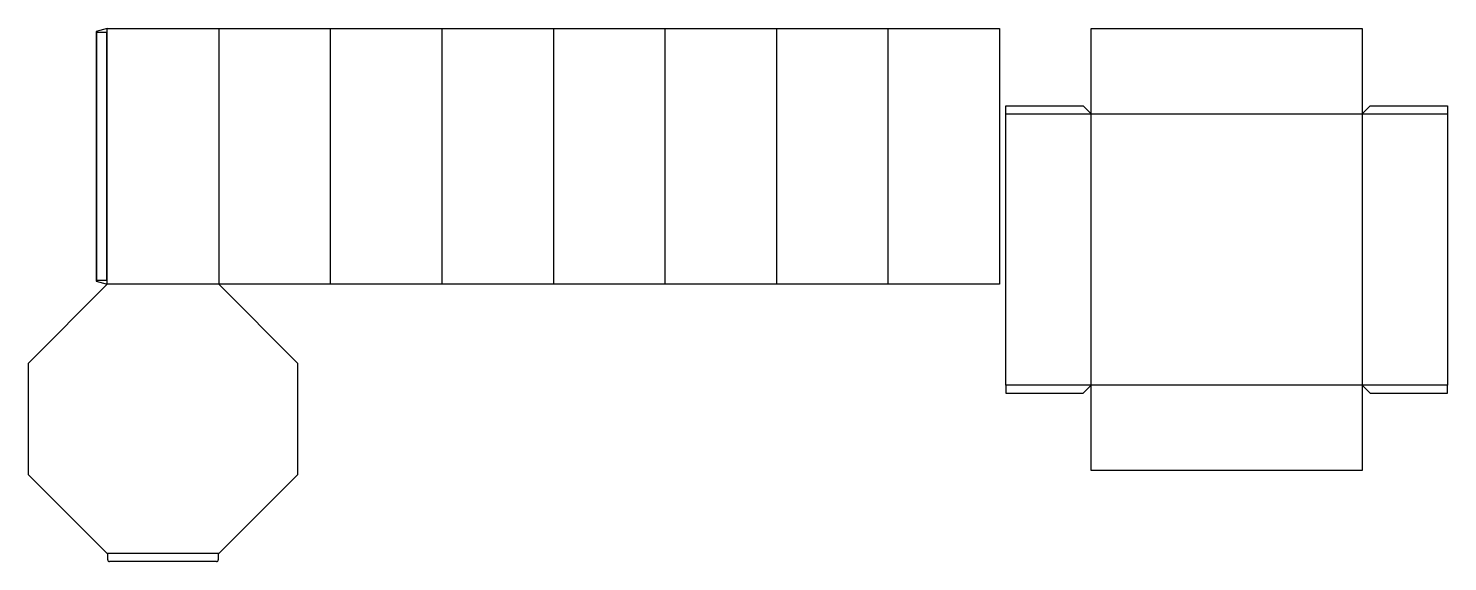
# Model space of a CAD drawing. Header units: millimetres. Extents: x 0 to 4462, y 0 to 1675.
import ezdxf

# ---------------------------------------------------------------- set-up
doc = ezdxf.new("R2010")
doc.units = ezdxf.units.MM
for name, color, linetype in [('CREASE', 5, 'CONTINUOUS'), ('CUT', 1, 'CONTINUOUS'), ('GLUE', 2, 'CONTINUOUS')]:
    doc.layers.add(name, color=color, linetype=linetype)

msp = doc.modelspace()

# ---------------------------------------------------------------- linework, layer by layer
at = {"layer": 'CREASE'}
for p, q in [((247.956, 871.575), (247.956, 1674.775)), ((598.619, 1674.775), (598.619, 871.575)), ((949.281, 1674.775), (949.281, 871.575)), ((1299.944, 1674.775), (1299.944, 871.575)), ((1650.607, 1674.775), (1650.607, 871.575)), ((2001.27, 1674.775), (2001.27, 871.575)), ((2351.932, 1674.775), (2351.932, 871.575)), ((2702.595, 1674.775), (2702.595, 871.575)), ((3073.258, 1406.175), (3341.858, 1406.175)), ((3341.858, 1406.175), (4193.633, 1406.175)), ((3341.858, 554.4), (3341.858, 1406.175)), ((4193.633, 1406.175), (4193.633, 554.4)), ((4193.633, 1406.175), (4462.233, 1406.175)), ((598.619, 871.575), (247.956, 871.575)), ((3341.858, 554.4), (3073.258, 554.4)), ((4193.633, 554.4), (3341.858, 554.4)), ((4462.233, 554.4), (4193.633, 554.4)), ((598.619, 25), (247.956, 25))]:
    msp.add_line(p, q, dxfattribs=at)
at = {"layer": 'CUT'}
for p, q in [((247.956, 1674.775), (212.956, 1665.397)), ((212.956, 1665.397), (212.956, 880.953)), ((247.956, 1674.775), (598.619, 1674.775)), ((598.619, 1674.775), (949.281, 1674.775)), ((949.281, 1674.775), (1299.944, 1674.775)), ((1299.944, 1674.775), (1650.607, 1674.775)), ((1650.607, 1674.775), (2001.27, 1674.775)), ((2001.27, 1674.775), (2351.932, 1674.775)), ((2351.932, 1674.775), (2702.595, 1674.775)), ((2702.595, 1674.775), (3053.258, 1674.775)), ((3053.258, 1674.775), (3053.258, 871.575)), ((3341.858, 1674.775), (4193.633, 1674.775)), ((3341.858, 1406.175), (3341.858, 1674.775)), ((4193.633, 1674.775), (4193.633, 1406.175)), ((3073.258, 1406.175), (3073.258, 1431.175)), ((3073.258, 1431.175), (3316.858, 1431.175)), ((3316.858, 1431.175), (3341.858, 1406.175)), ((4193.633, 1406.175), (4218.633, 1431.175)), ((4218.633, 1431.175), (4462.233, 1431.175)), ((4462.233, 1431.175), (4462.233, 1406.175)), ((3073.258, 554.4), (3073.258, 1406.175)), ((4462.233, 1406.175), (4462.233, 554.4)), ((0, 623.619), (247.956, 871.575)), ((212.956, 880.953), (247.956, 871.575)), ((949.281, 871.575), (598.619, 871.575)), ((598.619, 871.575), (846.575, 623.619)), ((1299.944, 871.575), (949.281, 871.575)), ((1650.607, 871.575), (1299.944, 871.575)), ((2001.27, 871.575), (1650.607, 871.575)), ((2351.932, 871.575), (2001.27, 871.575)), ((2702.595, 871.575), (2351.932, 871.575)), ((3053.258, 871.575), (2702.595, 871.575)), ((0, 272.956), (0, 623.619)), ((846.575, 623.619), (846.575, 272.956)), ((3073.258, 554.4), (3073.258, 529.4)), ((3316.858, 529.4), (3341.858, 554.4)), ((3341.858, 285.8), (3341.858, 554.4)), ((4193.633, 554.4), (4193.633, 285.8)), ((4193.633, 554.4), (4218.633, 529.4)), ((4462.233, 529.4), (4462.233, 554.4)), ((3073.258, 529.4), (3316.858, 529.4)), ((4218.633, 529.4), (4462.233, 529.4)), ((247.956, 25), (0, 272.956)), ((846.575, 272.956), (598.619, 25)), ((4193.633, 285.8), (3341.858, 285.8)), ((249.456, 23.5), (247.956, 25)), ((249.456, 6), (249.456, 23.5)), ((591.119, 0), (255.456, 0)), ((598.619, 25), (597.119, 23.5)), ((597.119, 23.5), (597.119, 6))]:
    msp.add_line(p, q, dxfattribs=at)
for centre, start, end in [((255.456, 6), 180, 270), ((591.119, 6), 270, 0)]:
    msp.add_arc(centre, 6, start, end, dxfattribs=at)
at = {"layer": 'GLUE'}
for p, q in [((214.956, 1663.397), (245.956, 1663.397)), ((214.956, 882.953), (214.956, 1663.397)), ((245.956, 1663.397), (245.956, 882.953)), ((245.956, 882.953), (214.956, 882.953))]:
    msp.add_line(p, q, dxfattribs=at)

doc.saveas('drawing.dxf')
